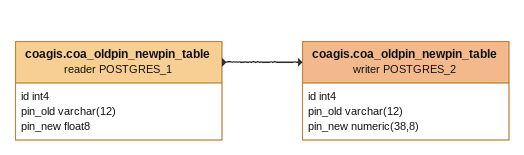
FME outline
coagis.coa_oldpin_newpin_table (reader POSTGRES_1)
    attributes: id int4, pin_old varchar(12), pin_new float8
    -> coagis.coa_oldpin_newpin_table (writer POSTGRES_2)
coagis.coa_oldpin_newpin_table (writer POSTGRES_2)
    attributes: id int4, pin_old varchar(12), pin_new numeric(38,8)
